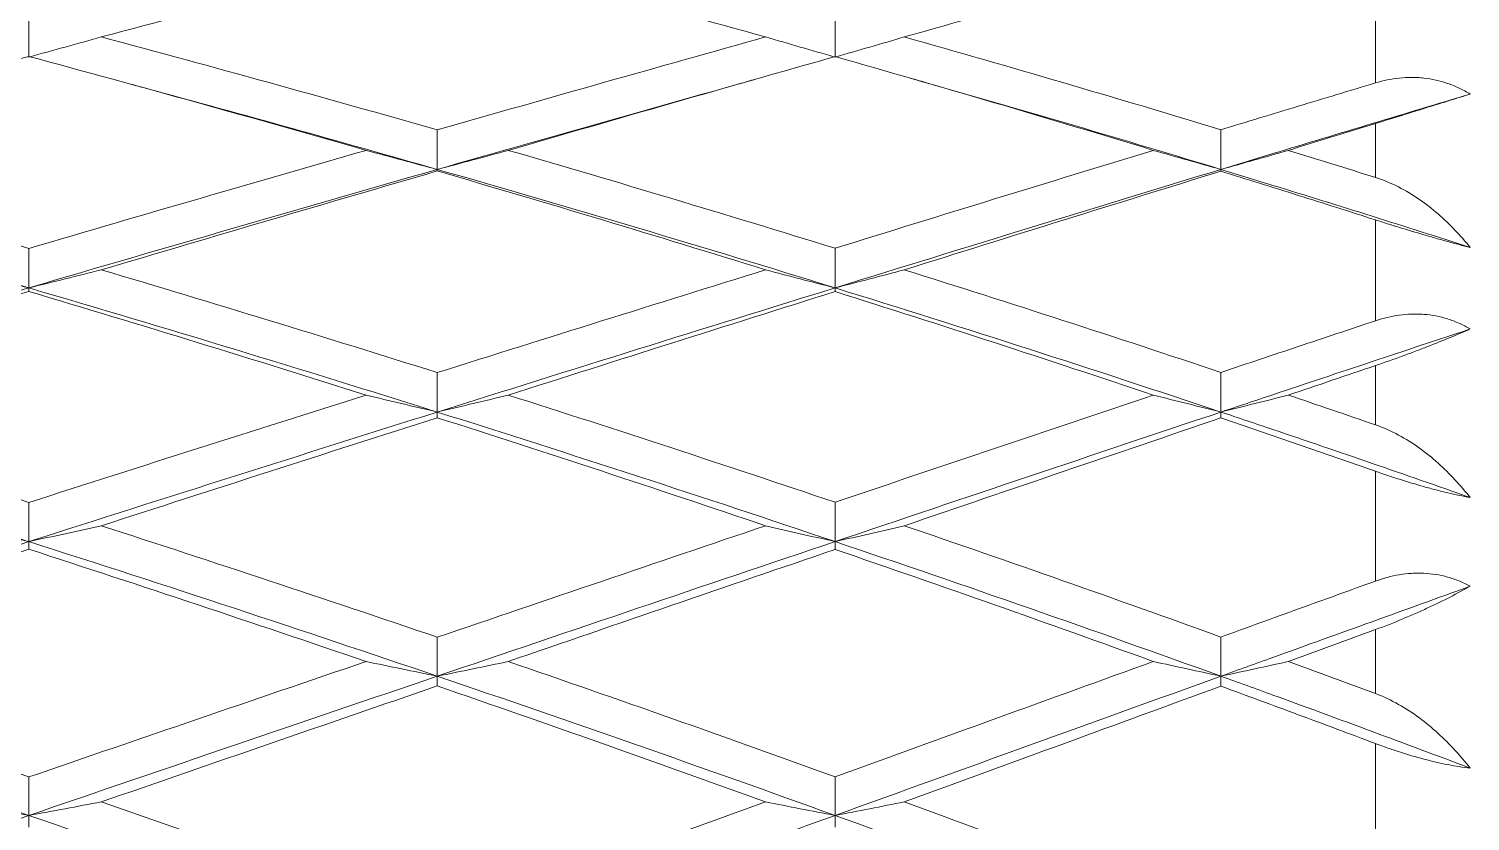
# Model space of a CAD drawing. Extents: x 6453 to 7582, y 0 to 827.
# Drawn here: x 6893.7 to 6901.71, y 225.91 to 230.31 of the extents above; entities that cross this region are included whole.
import ezdxf

# ---------------------------------------------------------------- set-up
doc = ezdxf.new("R2010")
doc.units = 0
doc.header["$LTSCALE"] = 30
doc.header["$MEASUREMENT"] = 0
doc.layers.add('1', color=7, linetype='CONTINUOUS')

msp = doc.modelspace()

# ---------------------------------------------------------------- linework, layer by layer
at = {"layer": '1', "color": 7, "linetype": 'Continuous', "lineweight": 18}
for points, degree in [([(6895.9678, 230.7611), (6895.6633, 230.682), (6895.0473, 230.5208), (6894.4174, 230.3535), (6894.099, 230.2683)], 3), ([(6897.7934, 230.2683), (6897.4892, 230.3535), (6896.8808, 230.5207), (6896.2721, 230.6819), (6895.9678, 230.7611)], 3), ([(6900.3263, 230.7602), (6900.0338, 230.6795), (6899.4478, 230.5168), (6898.8596, 230.3515), (6898.565, 230.2683)], 3), ([(6893.6958, 230.3754), (6893.6958, 230.339), (6893.6958, 230.2661), (6893.6958, 230.1933), (6893.6958, 230.1568)], 3), ([(6898.1799, 230.3763), (6898.1799, 230.3397), (6898.18, 230.2666), (6898.18, 230.1934), (6898.18, 230.1568)], 3), ([(6893.6958, 230.1568), (6893.7635, 230.1753), (6893.8983, 230.2124), (6894.0322, 230.2496), (6894.099, 230.2683)], 3), ([(6894.099, 230.2683), (6894.4097, 230.1852), (6895.0319, 230.0159), (6895.6556, 229.8406), (6895.9678, 229.7513)], 3), ([(6895.9678, 229.7513), (6896.2802, 229.8408), (6896.8969, 230.0164), (6897.4973, 230.1854), (6897.7934, 230.2683)], 3), ([(6897.7934, 230.2683), (6897.8575, 230.2497), (6897.986, 230.2124), (6898.1152, 230.1753), (6898.18, 230.1568)], 3), ([(6898.18, 230.1568), (6898.2445, 230.1753), (6898.3733, 230.2123), (6898.5013, 230.2496), (6898.565, 230.2683)], 3), ([(6898.565, 230.2683), (6898.8597, 230.1851), (6899.448, 230.0158), (6900.0339, 229.8411), (6900.3263, 229.7523)], 3), ([(6893.6958, 230.1601), (6893.3843, 230.0763), (6892.7536, 229.9054), (6892.1078, 229.728), (6891.7811, 229.6377)], 3), ([(6895.5718, 229.6377), (6895.2583, 229.7279), (6894.6321, 229.9051), (6894.0076, 230.0761), (6893.6958, 230.1601)], 3), ([(6898.1799, 230.1593), (6897.8777, 230.0735), (6897.2726, 229.9007), (6896.666, 229.7257), (6896.3624, 229.6377)], 3), ([(6899.95, 229.6377), (6899.6561, 229.7274), (6899.0671, 229.904), (6898.476, 230.0751), (6898.1799, 230.1593)], 3), ([(6894.3506, 229.9818), (6894.2548, 230.008)], 1), ([(6897.6403, 230.0058), (6897.0887, 229.851), (6896.5311, 229.6929), (6895.9678, 229.5316)], 3), ([(6897.7332, 230.0321), (6897.6398, 230.0057)], 1), ([(6898.6882, 230.0137), (6898.5985, 230.0392)], 1), ([(6900.3263, 229.5316), (6899.7869, 229.6957), (6899.2405, 229.8565), (6898.6876, 230.0138)], 3), ([(6900.3263, 229.7523), (6900.4698, 229.796), (6900.7566, 229.8831), (6901.0427, 229.9696), (6901.1855, 230.0128)], 3), ([(6895.9678, 229.5316), (6895.4334, 229.6846), (6894.894, 229.8348), (6894.3499, 229.9819)], 3), ([(6901.1855, 229.7868), (6901.1049, 229.762), (6900.9434, 229.7124), (6900.7818, 229.6626), (6900.7009, 229.6377)], 3), ([(6895.9678, 229.7513), (6895.9678, 229.7147), (6895.9678, 229.6414), (6895.9678, 229.5682), (6895.9678, 229.5316)], 3), ([(6900.3263, 229.7523), (6900.3263, 229.7155), (6900.3263, 229.642), (6900.3263, 229.5684), (6900.3263, 229.5316)], 3), ([(6891.7811, 229.6377), (6892.0994, 229.5496), (6892.7368, 229.3708), (6893.3758, 229.186), (6893.6958, 229.0921)], 3), ([(6893.6958, 229.0921), (6894.0186, 229.187), (6894.654, 229.3727), (6895.2692, 229.5506), (6895.5718, 229.6377)], 3), ([(6895.5718, 229.6377), (6895.6375, 229.6199), (6895.7691, 229.5845), (6895.9014, 229.5492), (6895.9678, 229.5316)], 3), ([(6895.9678, 229.5316), (6896.034, 229.5491), (6896.166, 229.5844), (6896.2971, 229.6199), (6896.3624, 229.6377)], 3), ([(6896.3624, 229.6377), (6896.6656, 229.5497), (6897.2717, 229.3711), (6897.8773, 229.1867), (6898.1799, 229.0931)], 3), ([(6898.1799, 229.0931), (6898.4765, 229.185), (6899.068, 229.3677), (6899.6566, 229.548), (6899.95, 229.6377)], 3), ([(6899.95, 229.6377), (6900.0128, 229.6198), (6900.1382, 229.5843), (6900.2636, 229.5491), (6900.3263, 229.5316)], 3), ([(6900.3263, 229.5316), (6900.3891, 229.5491), (6900.5144, 229.5844), (6900.6389, 229.6199), (6900.7009, 229.6377)], 3), ([(6900.7009, 229.6377), (6900.7818, 229.6127), (6900.9434, 229.5626), (6901.1048, 229.5121), (6901.1855, 229.4867)], 3), ([(6895.9678, 229.5316), (6895.2201, 229.3174), (6894.4624, 229.0977), (6893.6958, 228.8727)], 3), ([(6895.9678, 229.5229), (6895.6567, 229.4323), (6895.0341, 229.25), (6894.4108, 229.0657), (6894.099, 228.9731)], 3), ([(6898.18, 228.8727), (6897.4532, 229.0977), (6896.7155, 229.3174), (6895.9678, 229.5316)], 3), ([(6895.9678, 229.5316), (6895.9678, 229.5302), (6895.9678, 229.5273), (6895.9678, 229.5244), (6895.9678, 229.5229)], 3), ([(6897.7934, 228.9731), (6897.4893, 229.0676), (6896.8809, 229.2538), (6896.2722, 229.4341), (6895.9678, 229.5229)], 3), ([(6900.3263, 229.5316), (6899.6225, 229.3175), (6898.9067, 229.0977), (6898.18, 228.8727)], 3), ([(6900.3263, 229.5219), (6900.0341, 229.4315), (6899.4485, 229.2496), (6898.86, 229.0656), (6898.565, 228.9731)], 3), ([(6900.3263, 229.5316), (6900.3263, 229.53), (6900.3263, 229.5268), (6900.3263, 229.5236), (6900.3263, 229.5219)], 3), ([(6901.1855, 229.2508), (6901.0427, 229.2967), (6900.7566, 229.3877), (6900.4698, 229.4774), (6900.3263, 229.5219)], 3), ([(6901.1855, 229.4867), (6901.2303, 229.4726), (6901.3158, 229.4368), (6901.4317, 229.3668), (6901.5359, 229.2851), (6901.6288, 229.1959), (6901.6854, 229.131), (6901.7123, 229.0977)], 3), ([(6893.6958, 229.0921), (6893.6958, 229.0556), (6893.6958, 228.9824), (6893.6958, 228.9093), (6893.6958, 228.8727)], 3), ([(6898.1799, 229.0931), (6898.1799, 229.0563), (6898.18, 228.9829), (6898.18, 228.9094), (6898.18, 228.8727)], 3), ([(6893.2914, 228.9731), (6893.3584, 228.9563), (6893.4929, 228.9227), (6893.628, 228.8894), (6893.6958, 228.8727)], 3), ([(6893.6958, 228.8727), (6893.7635, 228.8893), (6893.8983, 228.9227), (6894.0322, 228.9562), (6894.099, 228.9731)], 3), ([(6894.099, 228.9731), (6894.4097, 228.8808), (6895.0318, 228.6932), (6895.6555, 228.4997), (6895.9678, 228.4014)], 3), ([(6895.9678, 228.4014), (6896.2727, 228.4975), (6896.8818, 228.689), (6897.4898, 228.8787), (6897.7934, 228.9731)], 3), ([(6897.7934, 228.9731), (6897.8575, 228.9563), (6897.986, 228.9227), (6898.1152, 228.8893), (6898.18, 228.8727)], 3), ([(6898.18, 228.8727), (6898.2445, 228.8893), (6898.3733, 228.9227), (6898.5013, 228.9562), (6898.565, 228.9731)], 3), ([(6898.565, 228.9731), (6898.8598, 228.8806), (6899.448, 228.6931), (6900.0339, 228.5003), (6900.3263, 228.4025)], 3), ([(6895.9678, 228.182), (6895.2201, 228.4173), (6894.4624, 228.6477), (6893.6958, 228.8727)], 3), ([(6893.6958, 228.8727), (6893.6958, 228.8695), (6893.6958, 228.8629), (6893.6958, 228.8563), (6893.6958, 228.853)], 3), ([(6898.18, 228.8727), (6897.4532, 228.6476), (6896.7155, 228.4173), (6895.9678, 228.182)], 3), ([(6898.18, 228.8727), (6898.18, 228.8693), (6898.18, 228.8625), (6898.1799, 228.8555), (6898.1799, 228.8521)], 3), ([(6900.3263, 228.182), (6899.6225, 228.4173), (6898.9067, 228.6476), (6898.18, 228.8727)], 3), ([(6893.6958, 228.853), (6893.3763, 228.7577), (6892.7377, 228.5663), (6892.0999, 228.3733), (6891.7811, 228.2764)], 3), ([(6895.5718, 228.2764), (6895.2583, 228.3755), (6894.6322, 228.5707), (6894.0076, 228.7599), (6893.6958, 228.853)], 3), ([(6898.1799, 228.8521), (6897.8781, 228.7571), (6897.2732, 228.5661), (6896.6664, 228.3733), (6896.3624, 228.2764)], 3), ([(6899.95, 228.2764), (6899.6562, 228.375), (6899.0673, 228.5695), (6898.4761, 228.7587), (6898.1799, 228.8521)], 3), ([(6900.3263, 228.4025), (6900.4698, 228.4506), (6900.7566, 228.5466), (6901.0427, 228.6422), (6901.1855, 228.6899)], 3), ([(6895.9678, 228.4014), (6895.9678, 228.3648), (6895.9678, 228.2917), (6895.9678, 228.2185), (6895.9678, 228.182)], 3), ([(6900.3263, 228.4025), (6900.3263, 228.3658), (6900.3263, 228.2923), (6900.3263, 228.2187), (6900.3263, 228.182)], 3), ([(6901.1855, 228.4405), (6901.1049, 228.4132), (6900.9434, 228.3586), (6900.7818, 228.3038), (6900.7009, 228.2764)], 3), ([(6891.7811, 228.2764), (6892.0995, 228.1796), (6892.7369, 227.9834), (6893.3759, 227.7816), (6893.6958, 227.6792)], 3), ([(6893.6958, 227.6792), (6894.0086, 227.7795), (6894.6342, 227.9792), (6895.2593, 228.1776), (6895.5718, 228.2764)], 3), ([(6895.5718, 228.2764), (6895.6375, 228.2606), (6895.7691, 228.2291), (6895.9014, 228.1976), (6895.9678, 228.182)], 3), ([(6895.9678, 228.182), (6896.034, 228.1976), (6896.166, 228.229), (6896.2971, 228.2606), (6896.3624, 228.2764)], 3), ([(6896.3624, 228.2764), (6896.6656, 228.1797), (6897.2717, 227.9838), (6897.8773, 227.7824), (6898.1799, 227.6803)], 3), ([(6898.1799, 227.6803), (6898.4765, 227.7805), (6899.0681, 227.9801), (6899.6566, 228.1779), (6899.95, 228.2764)], 3), ([(6899.95, 228.2764), (6900.0128, 228.2605), (6900.1382, 228.2289), (6900.2636, 228.1976), (6900.3263, 228.182)], 3), ([(6900.3263, 228.182), (6900.3891, 228.1976), (6900.5144, 228.229), (6900.6389, 228.2606), (6900.7009, 228.2764)], 3), ([(6900.7009, 228.2764), (6900.7818, 228.249), (6900.9434, 228.1939), (6901.1049, 228.1385), (6901.1855, 228.1106)], 3), ([(6895.9678, 228.182), (6895.2201, 227.9466), (6894.4624, 227.7063), (6893.6958, 227.4614)], 3), ([(6895.9678, 228.1504), (6895.6568, 228.0511), (6895.0344, 227.8515), (6894.4109, 227.6504), (6894.099, 227.5495)], 3), ([(6898.18, 227.4613), (6897.4532, 227.7063), (6896.7155, 227.9466), (6895.9678, 228.182)], 3), ([(6895.9678, 228.182), (6895.9678, 228.1768), (6895.9678, 228.1663), (6895.9678, 228.1557), (6895.9678, 228.1504)], 3), ([(6897.7934, 227.5495), (6897.4892, 227.6525), (6896.8808, 227.8555), (6896.2721, 228.053), (6895.9678, 228.1504)], 3), ([(6900.3263, 228.182), (6899.6225, 227.9467), (6898.9067, 227.7063), (6898.18, 227.4613)], 3), ([(6900.3263, 228.182), (6900.3263, 228.1766), (6900.3263, 228.1657), (6900.3263, 228.1548), (6900.3263, 228.1493)], 3), ([(6900.3263, 228.1493), (6900.0342, 228.0502), (6899.4486, 227.851), (6898.8601, 227.6503), (6898.565, 227.5495)], 3), ([(6901.1855, 227.8525), (6901.0427, 227.9026), (6900.7566, 228.0021), (6900.4698, 228.1005), (6900.3263, 228.1493)], 3), ([(6901.1855, 228.1106), (6901.2303, 228.0952), (6901.3158, 228.0568), (6901.4318, 227.9834), (6901.5359, 227.8988), (6901.6288, 227.807), (6901.6854, 227.7407), (6901.7123, 227.7066)], 3), ([(6893.6958, 227.6792), (6893.6958, 227.6429), (6893.6958, 227.5703), (6893.6958, 227.4977), (6893.6958, 227.4614)], 3), ([(6898.1799, 227.6803), (6898.1799, 227.6438), (6898.18, 227.5708), (6898.18, 227.4978), (6898.18, 227.4613)], 3), ([(6893.6958, 227.4614), (6893.628, 227.476), (6893.4929, 227.5053), (6893.3584, 227.5348), (6893.2914, 227.5495)], 3), ([(6893.6958, 227.4614), (6893.7635, 227.476), (6893.8983, 227.5053), (6894.0322, 227.5347), (6894.099, 227.5495)], 3), ([(6894.099, 227.5495), (6894.4097, 227.449), (6895.0319, 227.2452), (6895.6556, 227.0357), (6895.9678, 226.9295)], 3), ([(6895.9678, 226.9295), (6896.2726, 227.0334), (6896.8818, 227.2406), (6897.4897, 227.4468), (6897.7934, 227.5495)], 3), ([(6897.7934, 227.5495), (6897.8575, 227.5348), (6897.986, 227.5053), (6898.1152, 227.476), (6898.18, 227.4613)], 3), ([(6898.18, 227.4613), (6898.2445, 227.4759), (6898.3733, 227.5052), (6898.5013, 227.5347), (6898.565, 227.5495)], 3), ([(6898.565, 227.5495), (6898.8598, 227.4488), (6899.4481, 227.2451), (6900.034, 227.0363), (6900.3263, 226.9307)], 3), ([(6895.9678, 226.7128), (6895.2201, 226.9667), (6894.4624, 227.2164), (6893.6958, 227.4614)], 3), ([(6893.6958, 227.4189), (6893.6958, 227.4261), (6893.6958, 227.4402), (6893.6958, 227.4543), (6893.6958, 227.4614)], 3), ([(6898.18, 227.4613), (6897.4532, 227.2164), (6896.7155, 226.9667), (6895.9678, 226.7128)], 3), ([(6898.18, 227.4613), (6898.18, 227.4541), (6898.18, 227.4397), (6898.1799, 227.4252), (6898.1799, 227.4179)], 3), ([(6900.3263, 226.7128), (6899.6225, 226.9667), (6898.9067, 227.2164), (6898.18, 227.4613)], 3), ([(6893.6958, 227.4189), (6893.375, 227.3149), (6892.7351, 227.1068), (6892.0985, 226.8986), (6891.7811, 226.7945)], 3), ([(6895.5718, 226.7945), (6895.2584, 226.9014), (6894.6323, 227.1124), (6894.0077, 227.3177), (6893.6958, 227.4189)], 3), ([(6898.1799, 227.4179), (6897.8781, 227.3147), (6897.2733, 227.1075), (6896.6664, 226.899), (6896.3624, 226.7945)], 3), ([(6899.95, 226.7945), (6899.6561, 226.9009), (6899.0671, 227.1112), (6898.476, 227.3165), (6898.1799, 227.4179)], 3), ([(6900.3263, 226.9307), (6900.4711, 226.9832), (6900.7592, 227.0875), (6901.044, 227.1906), (6901.1855, 227.2418)], 3), ([(6901.1855, 226.9718), (6901.1053, 226.9424), (6900.9443, 226.8835), (6900.7822, 226.8242), (6900.7009, 226.7945)], 3), ([(6895.9678, 226.9295), (6895.9678, 226.8934), (6895.9678, 226.8211), (6895.9678, 226.7489), (6895.9678, 226.7128)], 3), ([(6900.3263, 226.9307), (6900.3263, 226.8944), (6900.3263, 226.8217), (6900.3263, 226.7491), (6900.3263, 226.7128)], 3), ([(6891.7811, 226.7945), (6892.0995, 226.69), (6892.737, 226.4786), (6893.376, 226.2619), (6893.6958, 226.1522)], 3), ([(6893.6958, 226.1522), (6894.0086, 226.2596), (6894.6341, 226.4741), (6895.2593, 226.6878), (6895.5718, 226.7945)], 3), ([(6895.9678, 226.7128), (6895.9014, 226.7263), (6895.7691, 226.7535), (6895.6375, 226.7808), (6895.5718, 226.7945)], 3), ([(6895.9678, 226.7128), (6896.034, 226.7263), (6896.166, 226.7534), (6896.2971, 226.7808), (6896.3624, 226.7945)], 3), ([(6896.3624, 226.7945), (6896.6656, 226.6902), (6897.2717, 226.4791), (6897.8773, 226.2628), (6898.1799, 226.1533)], 3), ([(6898.1799, 226.1533), (6898.4814, 226.2626), (6899.078, 226.4787), (6899.6615, 226.69), (6899.95, 226.7945)], 3), ([(6899.95, 226.7945), (6900.0128, 226.7807), (6900.1382, 226.7534), (6900.2636, 226.7263), (6900.3263, 226.7128)], 3), ([(6900.3263, 226.7128), (6900.3891, 226.7263), (6900.5144, 226.7534), (6900.6389, 226.7808), (6900.7009, 226.7945)], 3), ([(6900.7009, 226.7945), (6900.7818, 226.7649), (6900.9434, 226.7055), (6901.1049, 226.6457), (6901.1855, 226.6158)], 3), ([(6895.9678, 226.7128), (6895.2201, 226.4588), (6894.4624, 226.2005), (6893.6958, 225.9383)], 3), ([(6898.18, 225.9383), (6897.4532, 226.2005), (6896.7155, 226.4588), (6895.9678, 226.7128)], 3), ([(6895.9678, 226.6586), (6895.9678, 226.6677), (6895.9678, 226.6858), (6895.9678, 226.7038), (6895.9678, 226.7128)], 3), ([(6900.3263, 226.7128), (6899.6225, 226.4588), (6898.9067, 226.2005), (6898.18, 225.9383)], 3), ([(6900.3263, 226.7128), (6900.3263, 226.7036), (6900.3263, 226.6852), (6900.3263, 226.6667), (6900.3263, 226.6574)], 3), ([(6895.9678, 226.6586), (6895.6568, 226.5515), (6895.0344, 226.3369), (6894.4109, 226.1213), (6894.099, 226.0133)], 3), ([(6897.7934, 226.0133), (6897.4892, 226.1235), (6896.8808, 226.3412), (6896.2721, 226.5537), (6895.9678, 226.6586)], 3), ([(6900.3263, 226.6574), (6900.0395, 226.5525), (6899.4591, 226.3402), (6898.8653, 226.1231), (6898.565, 226.0133)], 3), ([(6901.1855, 226.3381), (6901.0427, 226.3919), (6900.7566, 226.499), (6900.4698, 226.6048), (6900.3263, 226.6574)], 3), ([(6901.1855, 226.6158), (6901.2303, 226.5991), (6901.3158, 226.5586), (6901.4318, 226.4826), (6901.5359, 226.396), (6901.6288, 226.3026), (6901.6854, 226.2356), (6901.7123, 226.2012)], 3), ([(6893.6958, 226.1522), (6893.6958, 226.1166), (6893.6958, 226.0452), (6893.6958, 225.9739), (6893.6958, 225.9383)], 3), ([(6898.1799, 226.1533), (6898.1799, 226.1175), (6898.18, 226.0458), (6898.18, 225.9741), (6898.18, 225.9383)], 3), ([(6893.2914, 226.0133), (6893.3584, 226.0007), (6893.4929, 225.9757), (6893.628, 225.9507), (6893.6958, 225.9383)], 3), ([(6893.6958, 225.9383), (6893.7635, 225.9507), (6893.8983, 225.9756), (6894.0322, 226.0007), (6894.099, 226.0133)], 3), ([(6894.099, 226.0133), (6894.4098, 225.9057), (6895.032, 225.6878), (6895.6556, 225.4646), (6895.9678, 225.3517)], 3), ([(6895.9678, 225.3517), (6896.2772, 225.4638), (6896.8909, 225.6863), (6897.4943, 225.9049), (6897.7934, 226.0133)], 3), ([(6898.18, 225.9383), (6898.1152, 225.9507), (6897.986, 225.9757), (6897.8575, 226.0007), (6897.7934, 226.0133)], 3), ([(6898.18, 225.9383), (6898.2445, 225.9507), (6898.3733, 225.9756), (6898.5013, 226.0007), (6898.565, 226.0133)], 3), ([(6898.565, 226.0133), (6898.8598, 225.9055), (6899.448, 225.6877), (6900.0339, 225.4653), (6900.3263, 225.3529)], 3), ([(6895.9678, 225.14), (6895.2201, 225.4098), (6894.4624, 225.676), (6893.6958, 225.9383)], 3), ([(6893.6958, 225.9383), (6893.6958, 225.9275), (6893.6958, 225.906), (6893.6958, 225.8844), (6893.6958, 225.8736)], 3), ([(6898.18, 225.9383), (6897.4532, 225.676), (6896.7155, 225.4098), (6895.9678, 225.14)], 3), ([(6898.1799, 225.8725), (6898.1799, 225.8835), (6898.18, 225.9055), (6898.18, 225.9273), (6898.18, 225.9383)], 3), ([(6900.3263, 225.14), (6899.6225, 225.4098), (6898.9067, 225.676), (6898.18, 225.9383)], 3)]:
    msp.add_open_spline(points, degree=degree, dxfattribs=at)
at = {"layer": '1', "color": 7, "linetype": 'Continuous', "lineweight": 13}
for points, weights in [([(6901.1855, 230.0128), (6901.1855, 230.2713), (6901.1855, 230.5178)], [1, 0.999767428635, 1]), ([(6901.1855, 229.4867), (6901.1855, 229.6386), (6901.1855, 229.7868)], [1, 0.999926457479, 1]), ([(6901.1855, 228.6899), (6901.1855, 228.9758), (6901.1855, 229.2508)], [1, 0.999767428635, 1]), ([(6901.1855, 228.1106), (6901.1855, 228.2772), (6901.1855, 228.4405)], [1, 0.999926457478, 1]), ([(6901.1855, 227.2418), (6901.1855, 227.5519), (6901.1855, 227.8525)], [1, 0.999767428635, 1]), ([(6901.1855, 226.6158), (6901.1855, 226.7952), (6901.1855, 226.9718)], [1, 0.999926457478, 1]), ([(6901.1855, 225.6844), (6901.1855, 226.0153), (6901.1855, 226.3381)], [1, 0.999767428635, 1])]:
    msp.add_rational_spline(points, weights, degree=2, dxfattribs=at)
at = {"layer": '1', "color": 7, "linetype": 'Continuous', "lineweight": 18}
for points, knots in [([(6901.1855, 230.0128), (6901.2292, 230.026), (6901.2734, 230.0351), (6901.3406, 230.0422), (6901.3632, 230.0434), (6901.3972, 230.0435), (6901.4086, 230.0432), (6901.4315, 230.0419), (6901.443, 230.041), (6901.4997, 230.0348), (6901.5439, 230.025), (6901.6086, 230.0027), (6901.6298, 229.994), (6901.6613, 229.9791), (6901.6717, 229.9738), (6901.6922, 229.9627), (6901.7023, 229.9568), (6901.7123, 229.9507)], [0, 0, 0, 0, 0.25, 0.25, 0.375, 0.375, 0.4375, 0.4375, 0.5, 0.5, 0.75, 0.75, 0.875, 0.875, 0.9375, 0.9375, 1, 1, 1, 1]), ([(6901.7123, 229.9507), (6901.3502, 229.8419), (6900.8892, 229.7027), (6900.4229, 229.561), (6900.3263, 229.5316)], [0, 0, 0, 0, 0.79323, 1, 1, 1, 1]), ([(6901.7123, 229.9507), (6901.677, 229.9398), (6901.6398, 229.9282), (6901.5612, 229.9037), (6901.5198, 229.8907), (6901.4539, 229.8701), (6901.4313, 229.8631), (6901.3848, 229.8486), (6901.3611, 229.8412), (6901.2885, 229.8186), (6901.2382, 229.803), (6901.1855, 229.7868)], [0, 0, 0, 0, 0.25, 0.25, 0.5, 0.5, 0.625, 0.625, 0.75, 0.75, 1, 1, 1, 1]), ([(6893.6958, 228.8727), (6893.6113, 228.8975), (6892.8437, 229.122), (6892.0672, 229.3411), (6891.3702, 229.5316)], [0, 0, 0, 0, 0.110293, 1, 1, 1, 1]), ([(6901.7123, 229.0977), (6901.3502, 229.2143), (6900.8892, 229.3595), (6900.4229, 229.5022), (6900.3263, 229.5316)], [0, 0, 0, 0, 0.79323, 1, 1, 1, 1]), ([(6901.7123, 229.0977), (6901.6725, 229.1076), (6901.6311, 229.1184), (6901.5663, 229.1361), (6901.5443, 229.1423), (6901.4994, 229.155), (6901.4769, 229.1615), (6901.4094, 229.1812), (6901.3642, 229.1948), (6901.2963, 229.2158), (6901.2738, 229.2228), (6901.2293, 229.2368), (6901.2073, 229.2438), (6901.1855, 229.2508)], [0, 0, 0, 0, 0.25, 0.25, 0.375, 0.375, 0.5, 0.5, 0.75, 0.75, 0.875, 0.875, 1, 1, 1, 1]), ([(6893.6958, 228.8727), (6893.6113, 228.8479), (6892.8437, 228.6223), (6892.0672, 228.3914), (6891.3702, 228.182)], [0, 0, 0, 0, 0.110293, 1, 1, 1, 1]), ([(6901.1855, 228.6899), (6901.2292, 228.7045), (6901.2734, 228.715), (6901.3406, 228.7242), (6901.3632, 228.7262), (6901.3972, 228.7273), (6901.4086, 228.7274), (6901.4315, 228.7269), (6901.443, 228.7263), (6901.4997, 228.7219), (6901.5439, 228.7134), (6901.6086, 228.6931), (6901.6298, 228.685), (6901.6613, 228.6711), (6901.6717, 228.6661), (6901.6922, 228.6555), (6901.7023, 228.65), (6901.7123, 228.6441)], [0, 0, 0, 0, 0.25, 0.25, 0.375, 0.375, 0.4375, 0.4375, 0.5, 0.5, 0.75, 0.75, 0.875, 0.875, 0.9375, 0.9375, 1, 1, 1, 1]), ([(6901.7123, 228.6441), (6901.3502, 228.5237), (6900.8892, 228.3701), (6900.4229, 228.2143), (6900.3263, 228.182)], [0, 0, 0, 0, 0.79323, 1, 1, 1, 1]), ([(6901.7123, 228.6441), (6901.677, 228.6287), (6901.6398, 228.6129), (6901.5612, 228.5803), (6901.5198, 228.5636), (6901.4539, 228.5379), (6901.4313, 228.5292), (6901.3848, 228.5115), (6901.3611, 228.5027), (6901.2885, 228.4761), (6901.2382, 228.4584), (6901.1855, 228.4405)], [0, 0, 0, 0, 0.25, 0.25, 0.5, 0.5, 0.625, 0.625, 0.75, 0.75, 1, 1, 1, 1]), ([(6893.6958, 227.4614), (6893.6113, 227.4884), (6892.8437, 227.7328), (6892.0672, 227.9726), (6891.3702, 228.182)], [0, 0, 0, 0, 0.110293, 1, 1, 1, 1]), ([(6901.7123, 227.7066), (6901.3502, 227.834), (6900.8892, 227.9929), (6900.4229, 228.1497), (6900.3263, 228.182)], [0, 0, 0, 0, 0.79323, 1, 1, 1, 1]), ([(6901.7123, 227.7066), (6901.6725, 227.7139), (6901.6311, 227.7227), (6901.5663, 227.7379), (6901.5443, 227.7434), (6901.4994, 227.755), (6901.4769, 227.761), (6901.4094, 227.7799), (6901.3642, 227.7934), (6901.2963, 227.815), (6901.2738, 227.8224), (6901.2293, 227.8373), (6901.2073, 227.8448), (6901.1855, 227.8525)], [0, 0, 0, 0, 0.25, 0.25, 0.375, 0.375, 0.5, 0.5, 0.75, 0.75, 0.875, 0.875, 1, 1, 1, 1]), ([(6893.6958, 227.4614), (6893.6113, 227.4343), (6892.8437, 227.1888), (6892.0672, 226.9387), (6891.3702, 226.7128)], [0, 0, 0, 0, 0.110293, 1, 1, 1, 1]), ([(6901.1855, 227.2418), (6901.2292, 227.2576), (6901.2734, 227.2695), (6901.3406, 227.2807), (6901.3632, 227.2833), (6901.3972, 227.2855), (6901.4086, 227.2859), (6901.4315, 227.2862), (6901.443, 227.286), (6901.4997, 227.2834), (6901.5439, 227.2763), (6901.6086, 227.2582), (6901.6298, 227.2509), (6901.6613, 227.238), (6901.6717, 227.2334), (6901.6922, 227.2236), (6901.7023, 227.2184), (6901.7123, 227.2129)], [0, 0, 0, 0, 0.25, 0.25, 0.375, 0.375, 0.4375, 0.4375, 0.5, 0.5, 0.75, 0.75, 0.875, 0.875, 0.9375, 0.9375, 1, 1, 1, 1]), ([(6901.7123, 227.2129), (6901.3502, 227.0822), (6900.8892, 226.9159), (6900.4229, 226.7476), (6900.3263, 226.7128)], [0, 0, 0, 0, 0.79323, 1, 1, 1, 1]), ([(6901.7123, 227.2129), (6901.677, 227.1931), (6901.6398, 227.1732), (6901.5612, 227.133), (6901.5198, 227.1127), (6901.4539, 227.0821), (6901.4313, 227.0718), (6901.3848, 227.0513), (6901.3611, 227.0411), (6901.2885, 227.0109), (6901.2382, 226.991), (6901.1855, 226.9718)], [0, 0, 0, 0, 0.25, 0.25, 0.5, 0.5, 0.625, 0.625, 0.75, 0.75, 1, 1, 1, 1]), ([(6893.6958, 225.9383), (6893.6113, 225.9672), (6892.8437, 226.229), (6892.0672, 226.4868), (6891.3702, 226.7128)], [0, 0, 0, 0, 0.110293, 1, 1, 1, 1]), ([(6901.7123, 226.2012), (6901.3502, 226.3379), (6900.8892, 226.5088), (6900.4229, 226.6779), (6900.3263, 226.7128)], [0, 0, 0, 0, 0.79323, 1, 1, 1, 1]), ([(6901.7123, 226.2012), (6901.6725, 226.2058), (6901.6311, 226.2123), (6901.5663, 226.225), (6901.5443, 226.2297), (6901.4994, 226.24), (6901.4769, 226.2456), (6901.4094, 226.2634), (6901.3642, 226.2767), (6901.2963, 226.2987), (6901.2738, 226.3063), (6901.2293, 226.3219), (6901.2073, 226.3299), (6901.1855, 226.3381)], [0, 0, 0, 0, 0.25, 0.25, 0.375, 0.375, 0.5, 0.5, 0.75, 0.75, 0.875, 0.875, 1, 1, 1, 1]), ([(6893.6958, 225.9383), (6893.6113, 225.9094), (6892.8437, 225.6467), (6892.0672, 225.3801), (6891.3702, 225.14)], [0, 0, 0, 0, 0.110293, 1, 1, 1, 1])]:
    msp.add_open_spline(points, degree=3, knots=knots, dxfattribs=at)

doc.saveas('drawing.dxf')
